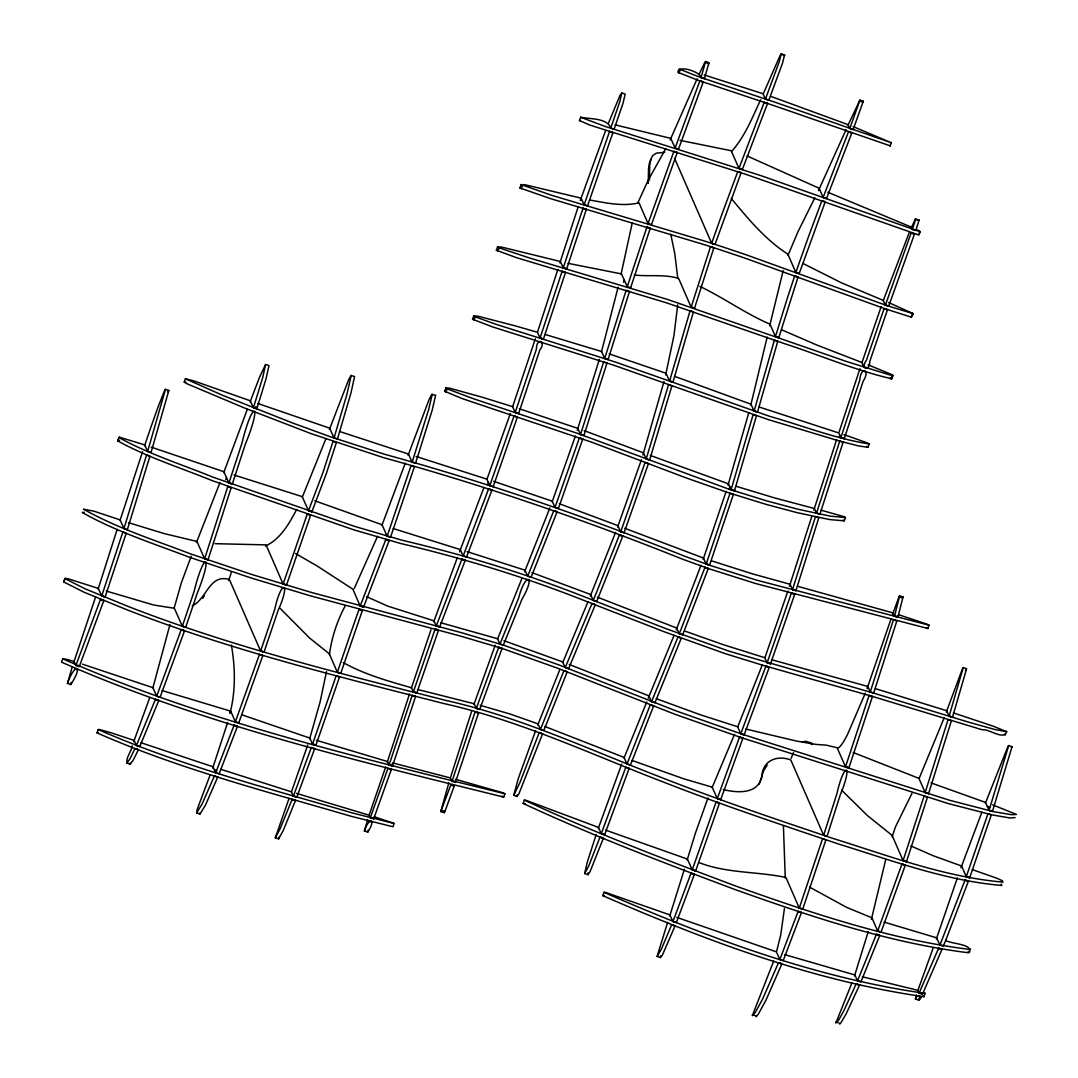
<?xml version="1.0" encoding="UTF-8"?>
<svg xmlns="http://www.w3.org/2000/svg" width="1078" height="1078" viewBox="0 0 1078 1078"><rect width="100%" height="100%" fill="white"/><g stroke="black" fill="none" stroke-linecap="round" stroke-linejoin="round"><path stroke-width="1.5" d="M351.199 375.481L346.954 394.225L334.045 437.924L337.495 438.881L350.983 392.891L354.568 376.572L351.199 375.481L348.935 379.038L329.437 429.381M432.251 394.198L428.774 409.182L412.119 462.246L415.569 463.19L432.157 410.273L435.633 395.276L431.712 394.427L429.031 399.668L408.104 455.334M648.255 183.408L648.511 168.976L649.306 163.398L651.328 159.113M649.441 180.08L649.684 165.648L650.479 160.07L652.513 155.784L656.286 153.157L664.776 152.294M136.165 748.819L138.375 749.749L133.416 759.842L130.088 764.302C121.72 762.483 132.351 750.935 132.136 745.855M130.088 764.302L130.128 763.049M851.916 982.92L835.881 1023.009L838.873 1019.775L843.845 1010.733L856.215 983.81L859.543 985.103L846.163 1013.832L840.732 1023.049L839.735 1024.1L839.29 1023.062M217.81 776.901L205.561 804.929L199.969 814.065L196.587 812.974L197.274 809.147L210.008 775.298M199.956 814.065L200.009 812.839M773.694 961.01L752.309 1015.732L755.233 1012.592L762.564 999.144L778.572 962.546L781.9 963.84L765.959 1000.168L758.602 1013.684L756.163 1016.823L755.718 1015.799M621.817 93.004L619.594 102.329L610.714 128.161L614.15 129.117L622.963 103.421L625.186 94.096L621.817 93.004L619.998 95.376L608.383 123.404M584.653 873.557L588.777 865.89L600.055 836.905L603.384 838.199L590.043 871.657L588.022 874.649L584.653 873.557L587.227 862.346L596.134 834.655M588.022 874.649L588.13 872.978M513.734 795.389L520.041 782.291L539.229 732.568L542.557 733.848L518.949 793.731L517.103 796.48L513.734 795.389L518.343 778.397L535.618 730.628M517.103 796.48L517.211 794.971M657.108 956.442L661.299 949.354L671.688 924.668L675.017 925.962L662.525 954.812L660.477 957.534L657.108 956.442L667.619 922.391M660.477 957.534L660.598 955.943M677.698 304.818L673.966 335.554L665.652 374.942M849.814 128.457L859.907 100.133L863.276 101.211L853.116 129.67L849.747 128.578L847.887 124.576L771.093 96.468M784.434 908.498L780.741 934.922L776.672 951.173M899.672 595.878L894.484 616.185L897.853 617.276L903.041 596.969L899.672 595.878L898.998 596.794L892.638 614.244M278.865 837.269L278.663 838.873L275.294 837.781L289.093 798.313M963.233 667.605L949.112 716.129L952.494 717.22L966.616 668.697L963.233 667.605L962.546 668.522L946.349 711.979M440.767 811.599L450.873 784.771L454.202 786.051L444.85 811.653L444.136 812.691L440.767 811.599L448.866 782.749M444.136 812.691L444.419 810.669M67.442 683.439C74.881 662.337 83.774 664.87 70.811 684.53L67.442 683.439L72.334 666.635M70.811 684.53L71.108 682.428M1008.685 745.585L989.052 810.4L992.42 811.478L1012.053 746.677L1008.685 745.585L1007.836 746.771L985.373 803.218M915.438 999.063C916.071 993.849 924.425 996.544 918.806 1000.155L915.438 999.063L916.394 995.007M918.806 1000.155L919.103 998.228M329.396 654.804C331.593 637.785 337.01 621.238 345.081 606.106M326.486 671.567L320.153 701.765L309.669 738.753M364.418 831.003C368.999 816.652 376.572 818.593 367.787 832.095L364.418 831.003L367.652 819.617M367.787 832.095L368.11 830.154M165.473 389.347L147.646 451.386L151.095 452.342L168.842 390.438L165.473 389.347L164.476 390.788L158.102 406.945A280.267 44.36 -72.1 0 0 145.517 442.964L144.533 445.874M621.076 274.243L632.247 222.823M136.448 745.437L155.461 699.299L158.83 700.39L139.749 746.663L136.38 745.572L134.171 740.438L111.223 732.824L99.54 729.523L98.219 729.55L97.033 732.878C178.894 768.937 266.145 791.4 351.819 816.477L392.944 826.759L394.13 823.43L374.214 816.747M208.094 559.751L204.645 558.795L227.822 486.461L231.15 487.741L208.014 559.886M215.708 772.764L234.169 725.049L237.537 726.141L219.157 773.721L215.708 772.764L212.986 766.768L140.868 742.688M238.831 722.786L235.368 721.856L259.475 654.359L262.843 655.451L238.737 722.947M283.11 584.02L307.297 513.99L310.666 515.082L286.492 585.111L283.11 584.02L266.05 544.875L215.007 543.676M220.747 769.301L291.356 791.791L293.378 796.157L296.746 797.248L314.749 748.496M242.442 715.01L309.79 738.053L312.539 744.13L315.921 745.221L339.597 676.741M360.187 606.052L385.843 539.391L389.212 540.482L363.555 607.13L360.187 606.052L352.87 589.208L317.053 565.937L295.561 553.54M373.662 818.903L391.341 769.422M389.104 764.976L412.254 695.297L415.623 696.375L392.473 766.067L389.104 764.976L387.474 761.513L316.38 740.29M436.307 625.9L461.91 559.105L465.278 560.196L439.676 626.992L436.307 625.9L433.989 620.834L387.635 606.079L366.668 596.7M463.149 555.992L488.617 488.9L491.986 489.991L466.585 556.949L463.149 555.992L460.239 549.564L393.16 528.53M493.239 486.609L489.789 485.652L514.071 415.852L517.4 417.132L493.172 486.744M515.203 412.47L536.467 348.949C536.292 337.306 546.923 340.702 539.835 350.027L518.653 413.426L515.203 412.47L512.535 406.622L482.661 397.351L449.459 388.134L445.82 387.932L444.635 391.274L462.422 398.671L590.973 441.926L686.726 478.12L727.192 492.323L765.744 504.275L797.073 512.643L829.494 519.542L844.222 520.836L845.408 517.494L844.195 516.726L821.14 510.19M540.051 338.02L562.15 271.225L565.478 272.505L543.42 339.098L540.051 338.02L537.423 332.24L515.392 325.92L478.053 316.204L473.754 315.908L472.568 319.236L492.646 326.93L613.638 365.186L768.062 419.531L839.048 440.915L858.64 445.955L867.992 447.303L869.178 443.961L867.803 443.071L843.953 434.596M563.255 267.816L583.023 208.202L586.392 209.294L566.705 268.772L563.255 267.816L560.385 261.496L501.903 247.145L497.551 246.902L496.379 250.244L516.578 257.696L666.083 302.689L785.404 343.963C820.843 355.417 855.649 370.562 891.897 378.809L893.069 375.481L891.654 374.497L868.127 364.849M455.442 782.345L451.992 781.388L475.169 711.75L478.497 713.043L455.374 782.48M587.591 205.777L584.155 204.82L609.542 131.462L612.87 132.742L587.523 205.911M527.694 576.204L553.809 510.595L557.178 511.673L531.144 577.161L527.694 576.204L524.959 570.168L467.07 551.626M630.684 287.691L627.248 286.735L646.935 226.946L650.263 228.24L630.617 287.813M651.449 224.682L677.294 152.348M678.561 148.993L675.111 148.036L699.878 80.837L703.26 81.928L678.48 149.114M691.146 307.163L710.523 246.646L713.892 247.738L694.515 308.254L691.146 307.163L678.628 278.434C664.223 273.987 648.969 276.723 634.295 275.011M715.091 244.248L711.655 243.291L722.247 213.404L737.77 171.577L741.138 172.655L715.024 244.383L711.655 243.291L674.558 158.291M738.982 168.384L764.221 102.248L767.59 103.34L742.351 169.475L738.982 168.384L731.154 150.718L680.07 140.356M945.649 940.326C949.893 943.87 973.73 943.87 969.365 952.332L968.772 952.804C888.946 942.805 811.869 916.852 736.287 889.997L735.317 889.646C663.886 862.845 592.348 835.693 523.194 803.433L524.366 800.105L526.374 800.442L598.384 827.378L601.254 833.698L604.623 834.79L629.175 768.318M769.692 325.731L783.194 270.551M778.868 337.549L775.5 336.457L787.075 298.97L794.702 275.847L798.07 276.925L778.801 337.683L775.432 336.592L770.056 324.208C745.531 313.631 723.823 297.878 699.811 286.344M799.283 273.435L795.833 272.478L808.446 236.769L821.894 200.643L825.263 201.721L799.202 273.569M695.687 870.822L692.238 869.865L716.142 801.911L719.511 803.002L695.62 870.957L692.238 869.865L687.414 859.072L605.566 830.1M840.867 437.587L859.813 380.049C860.608 366.008 871.011 369.296 863.182 381.14L844.236 438.679L840.867 437.587L838.724 432.925L758.979 406.958M888.636 302.568L913.268 313.658L911.274 317.148L884.176 308.47L887.463 309.736L869.879 361.13C869.69 372.328 859.84 369.188 866.51 360.039L884.135 308.456L747.202 258.922A373.19 64.909 19.5 0 0 704.055 244.571L550.44 198.608L519.906 187.936L521.092 184.607L525.323 184.823L581.123 198.15L584.155 204.82M913.268 313.658L885.361 305.141L911.166 232.861L914.535 233.953L888.663 306.246L748.388 255.594A373.19 64.909 19.5 0 0 705.228 241.243L551.626 195.28L521.092 184.607M779.92 959.353L798.124 911.382L801.493 912.473L783.221 960.579L779.839 959.487L776.403 951.847L676.768 917.378M845.516 766.768L869.097 695.377L872.479 696.469L848.885 767.859L845.516 766.768L837.094 747.768L826.125 745.114L816.046 744.426L796.386 741.044L745.855 729.051M877.667 931.042L901.963 864.004L905.345 865.095L881.036 932.133L877.667 931.042L871.913 917.809L846.594 907.353L809.659 887.167M919.049 993.202L938.668 948.155L942.051 949.246L922.431 994.28L919.049 993.202L917.944 990.561L913.807 989.294L862.387 976.789M75.864 665.544L100.523 599.314L103.892 600.406L79.246 666.635L75.864 665.544L74.153 661.528L67.146 659.426L62.726 658.833L61.54 662.161C202.812 724.187 354.487 760.084 503.722 797.1L504.908 793.772L502.011 792.519L455.347 779.246M126.719 763.211L130.047 758.75L135.046 748.455M156.687 696.159L180.754 630.886C180.376 628.218 186.036 630.037 184.122 631.964L160.07 697.25L156.687 696.159L152.86 687.643L82.359 664.142M260.62 651.031L274.809 609.124C281.331 578.697 291.222 581.729 278.178 610.202L264.07 651.988L260.62 651.031L229.412 579.533C209.253 573.442 206.72 599.381 192.275 605.796M275.294 837.781L279.889 829.332L292.151 799.297L295.52 800.388L283.271 830.424L278.663 838.873M340.796 673.251L337.36 672.295L349.946 635.387L359.028 609.339L362.397 610.431L340.729 673.386L337.36 672.295L329.316 653.807L309.561 638.001L279.984 608.208M413.373 691.901L434.771 630.185C434.542 627.962 439.703 629.633 438.14 631.277L416.741 692.992L413.373 691.901L411.446 687.751C388.188 681.134 364.431 674.437 343.222 662.579M476.301 708.421L498.737 647.218L502.105 648.296L479.683 709.513L476.301 708.421L474.158 703.745L417.833 689.529M499.963 644.065L518.693 597.926C525.175 571.973 536.574 574.48 522.062 599.018L503.332 645.156L499.963 644.065L497.524 638.715L440.862 622.761M558.458 508.344L555.008 507.388L579.412 437.87L582.794 438.962L558.391 508.479M540.523 729.28L563.942 670.624L567.311 671.702L543.824 730.507L540.455 729.415L537.909 723.823L510.352 714.108L480.141 705.295M565.29 667.471L591.997 603.491L595.366 604.583L568.591 668.683L565.222 667.605L562.622 661.905L503.965 640.709M593.277 600.459L619.432 534.971L622.814 536.062L596.646 601.551L593.277 600.459L590.555 594.477L531.845 572.58M627.005 764.032L650.29 704.769L653.659 705.861L630.455 764.989L627.005 764.032L623.987 757.362L544.713 726.424M651.543 701.697L678.008 636.882L681.39 637.974L654.925 702.789L651.543 701.697L648.875 695.836L569.197 664.452M679.261 633.797L704.985 567.284L708.354 568.375L682.63 634.888L679.261 633.797L676.62 628.016L597.455 597.172M747.135 155.973L819.118 188.259L823.107 197.463L848.521 131.718L851.889 132.81L826.476 198.554M672.928 921.569L691.065 873.14L694.434 874.218L676.297 922.66L672.928 921.569L669.91 914.912L605.58 892.436L603.936 892.328L602.764 895.656C705.497 940.407 812.677 980.872 923.954 996.705L925.126 993.377L923.671 992.501M631.964 760.408L683.897 778.855L712.181 787.142L717.301 798.623L739.562 737.002L742.931 738.08L720.683 799.714M744.197 734.751L740.761 733.795L765.932 666.042L769.315 667.12L744.13 734.873L740.761 733.795L737.554 726.72L700.377 714.781L656.313 698.692M767.118 662.795L791.414 593.021L794.782 594.113L770.5 663.886L767.118 662.795L764.787 657.715L723.527 644.765L684.651 631.021M857.522 980.845L876.441 934.195L879.81 935.273L860.891 981.937L857.522 980.845L854.827 974.93L784.622 954.582M966.198 880.322L968.394 881.252L945.958 939.72L943.304 946.188L939.935 945.096L965.066 879.958M230.207 712.504C235.759 690.446 235.26 667.322 231.393 645.021M169.987 624.458L152.914 687.804M781.159 53.9L779.232 61.823L765.434 99.082L768.884 100.038L782.601 62.915L784.528 54.991L781.159 53.9L780.041 55.652L763.291 93.773M705.618 61.54L701.05 77.549L704.419 78.64L708.987 62.632L705.618 61.54L704.904 62.201L698.894 74.625M618.071 287.274L601.47 351.873M871.401 919.332L885.725 859.584M663.967 381.625L642.919 454.983M767.186 337.037L750.787 405.099M748.752 412.807L728.027 485.181M868.221 931.635L854.504 975.94M174.057 608.423L181.36 582.74L191.224 556.275M915.748 219.05L912.325 229.56L915.761 230.517L919.116 220.128L915.289 219.225L911.179 228.037M227.593 722.637L212.676 768.142M890.212 145.826L812.246 118.917A825.061 143.495 19.5 0 0 772.225 105.051L697.439 80.055L677.887 72.28C678.049 64.222 701.306 72.388 701.05 77.549M853.116 126.584L891.317 142.727L813.418 115.575A825.061 143.495 19.5 0 0 773.411 101.709L698.611 76.727L679.059 68.952M599.314 359.419L577.309 430.23M754.101 411.095L774.395 340.176L777.764 341.268L757.47 412.187L754.101 411.095L750.989 404.21L674.747 376.411M669.573 381.113L690.095 310.72L693.464 311.811L672.955 382.205L669.573 381.113L666.042 373.257L609.245 353.907M684.395 869.191L669.734 916.017M687.185 859.934L695.445 833.038L708.003 797.868M726.154 491.325L703.152 559.455M450.577 777.292L471.558 711.574M228.671 580.597L231.325 572.405M731.086 489.749L753.091 414.734L756.46 415.825L734.455 490.84L731.086 489.749L729.833 486.879M819.967 514.139L843.09 442.303L839.762 441.023L816.518 513.195L819.886 514.273M608.14 359.405L629.485 291.491L626.156 290.211L604.704 358.448L608.073 359.54M925.153 792.626L948.047 719.619L951.416 720.71L928.535 793.718L925.153 792.626L918.968 778.37L853.129 752.484M127.406 529.46L149.923 456.21L146.595 454.916L123.957 528.503L127.325 529.594M559.886 262.992L578.266 206.572M641.397 459.754L617.654 526.926M649.643 459.888L671.877 386.005L668.549 384.711L646.194 458.932L649.562 460.023M811.734 516.591L789.46 586.284M813.877 509.975L836.622 439.676M117.152 529.419L98.058 589.302M120.13 520.148L142.579 451.682M95.619 596.889L73.627 662.862M253.411 407.754L262.668 377.731L265.606 364.512L268.988 365.59L266.037 378.823L256.793 408.845L253.411 407.754L250.258 400.773L193.717 380.844L185.403 378.782L184.23 382.111L186.656 383.62L243.897 407.74L311.313 433.733L383.31 457.584C485.113 485.612 584.963 520.081 682.967 559.347L709.85 569.049L755.503 583.494L927.848 628.501L929.034 625.173L926.433 623.946L898.648 614.716M823.659 835.248L836.878 793.758C844.397 760.664 853.358 763.588 840.261 794.85L827.095 836.205L823.659 835.248L790.807 759.99C777.238 754.708 762.173 760.489 761.89 776.955C757.591 794.607 737.056 792.882 723.217 789.595M228.927 483.038L242.011 442.964C252.643 398.873 262.776 402 245.393 444.042L232.296 484.13L228.927 483.038L223.86 471.692L151.23 447.141M307.729 744.979L291.397 792.141M557.865 269.379L537.666 331.66M535.335 338.788L512.535 407.026M283.191 583.885L286.586 584.896M409.532 693.895L387.245 762.308M787.897 591.04L764.976 657.553M892.18 836.797L895.36 827.109L911.961 793.395M519.38 408.805L577.754 428.357L580.53 434.474L603.626 361.939L606.995 363.03L583.912 435.552M859.934 368.689L839.169 431.847M861.928 362.72L881.117 306.691M792.532 589.626L815.44 516.658L818.808 517.75L795.901 590.717L792.532 589.626L790.08 584.276L752.619 573.9L711.507 560.843M891.129 618.664L867.48 687.373M411.338 688.276L430.984 629.741M575.409 435.984L552.232 501.688M873.679 692.965L896.788 621.076L893.46 619.783L870.229 692.009L873.598 693.087M149.775 697.493L133.699 741.731M514.017 416.095L517.4 417.132M474.024 704.244L495.193 645.277M369.417 814.308L385.695 766.93M903.095 860.635L924.075 796.116L927.457 797.208L906.463 861.726L903.095 860.635L892.085 835.356L867.628 815.736L841.595 790.147M182.33 626.224L193.986 591.822C204.146 550.238 213.525 553.135 197.355 592.9L185.699 627.315L182.33 626.224L174.393 608.302L153.709 605.001L106.358 591.081M510.366 413.413L487.121 478.861M580.907 198.702L605.593 130.654M589.585 199.996C605.782 202.839 622.801 206.814 639.025 202.812L648.067 223.591L673.912 151.257L677.24 152.537M598.263 828.43L621.71 764.1M936.337 938.965L957.358 877.91M933.305 947.549L917.661 991.1M105.118 596.942L126.207 533.26L122.879 531.966L101.75 595.864L105.038 597.077L101.75 595.864L98.233 588.386L67.914 578.67L64.869 578.576L63.683 581.904L83.895 592.145L126.948 609.771C229.883 649.899 337.387 676.391 444.23 703.638C520.526 720.71 591.31 754.465 663.981 782.264C721.694 804.902 780.539 824.508 839.29 844.263C892.503 860.689 946.026 880.807 1001.839 885.442L1001.26 884.122M65.475 578.266L63.683 581.904M953.383 712.895L993.35 726.235L1006.69 731.692C1004.13 740.882 988.472 728.405 982.503 729.86L871.765 696.226L763.332 665.422L724.712 653.484L664.668 631.937L582.282 599.786C523.234 576.447 462.354 558.081 400.598 543.474L353.624 529.77L211.76 480.478C180.322 467.636 147.376 457.355 117.65 440.848L119.469 437.196L144.695 444.877L147.646 451.386M117.65 440.848L119.469 437.196M225.72 479.683L226.528 477.46M229.964 713.434L230.571 711.116L161.996 690.513M445.901 392.163L447.087 388.835L445.82 387.932M497.834 251.147L499.006 247.819L497.551 246.902M474.01 320.153L475.196 316.824L473.754 315.908M521.334 188.839L522.52 185.51M917.486 229.897L920.113 231.716L918.928 235.044L745.72 174.272L590.286 125.223L579.452 120.588L580.638 117.246C589.949 119.227 607.413 117.798 610.714 128.161M580.341 200.373L581.123 198.15M580.53 200.468L581.311 198.244M459.632 551.882L460.414 549.659M487.62 484.628L488.415 482.405M678.978 73.102L680.164 69.774M623.529 282.207L624.337 279.997M648.269 698.14L649.064 695.916M729.078 489.075L729.86 486.852L728.378 483.806L650.277 455.428M890.105 146.109L891.385 142.485M883.259 300.654L909.158 232.74M839.115 437.56L839.924 435.337M919.089 233.441L919.898 231.298M911.274 317.148L912.446 313.819M890.98 378.971L892.153 375.643L893.069 375.481M867.076 688.734L867.682 686.43L771.525 659.682M802.746 909.064L825.883 839.978L822.554 838.697L799.297 908.107L802.665 909.199M312.539 744.13L336.215 675.65L339.543 676.944M433.76 621.736L457.409 557.461M960.997 867.723L981.815 812.34M405.261 463.122L382.003 525.148M308.483 510.756L322.955 472.528L332.994 441.481L336.376 442.573L326.324 473.619L311.865 511.848L308.483 510.756L302.204 496.635L233.993 474.967M706.184 564.063L730.022 493.266L733.39 494.344L709.62 565.02L706.184 564.063L703.435 558.027L624.741 528.274M762.321 664.83L737.729 726.868M966.265 876.737L987.947 813.823L991.315 814.901L969.634 877.815L966.265 876.737L961.616 866.011L933.535 855.878L910.856 845.96M247.32 409.397L223.712 472.676M601.254 833.698L625.806 767.226L629.134 768.52M700.983 565.344L676.243 629.808M483.631 488.307L459.727 551.384M944.153 717.894L919.076 778.572M250.177 401.69L259.596 377.125L265.606 364.512M549.874 507.94L524.568 571.852M615.551 532.465L590.313 595.999M325.974 438.544L302.217 497.376M865.311 693.154L847.672 734.145A54.897 8.691 -72.1 0 1 838.172 748.065M196.465 542.517L219.939 482.661M293.378 796.157L311.38 747.404L314.709 748.698M497.457 639.308L521.833 578.697M537.828 724.874L559.805 669.627M620.739 531.683L645.102 462.395L648.484 463.486L624.027 532.909L620.659 531.818L617.842 525.606L559.28 503.709M787.991 255.338L798.003 231.676L814.874 197.773M624.027 758.063L646.719 701.994M674.046 635.346L648.579 697.453M712.046 787.749L734.536 734.307M759.195 784.056L763.601 770.797L767.213 765.057M588.009 601.645L562.959 662.04M377.556 536.292L354.217 588.575M637.853 202.826L648.296 180.013L665.813 148.575M791.104 758.333L793.529 752.579M697.102 78.815L670.112 140.046M965.457 670.705L965.915 669.613M846.082 129.697L818.418 190.671M847.995 125.291L859.907 100.133M760.691 99.702C752.309 117.569 744.898 136.65 731.558 151.499M518.572 413.561L515.284 412.348M373.729 818.768L370.28 817.811L387.972 768.331L391.301 769.625M387.11 536.332L411.014 465.683L414.397 466.774L390.479 537.41L387.11 536.332L382.097 524.757L314.816 500.798M566.624 268.907L563.336 267.681M709.553 565.155L706.252 563.942M296.693 509.409C289.2 523.585 280.63 539 265.431 546.047M202.704 598.357L204.294 595.864M784.07 55.679L784.528 54.991M167.845 391.866L168.842 390.438M1011.366 747.647L1012.053 746.677M903.041 596.969L902.367 597.886L898.998 596.794M862.683 101.979L863.276 101.211M970.55 949.004L969.957 949.475C890.132 939.477 813.041 913.511 737.46 886.668L736.503 886.318C665.059 859.516 593.52 832.364 524.366 800.105M919.116 220.128L915.289 219.225M845.408 517.494L830.68 516.214L798.259 509.301L766.93 500.947L728.364 488.994L576.649 433.073L473.282 398.685L447.087 388.835M580.099 120.332L579.452 120.588M925.126 993.377C813.863 977.544 706.683 937.078 603.936 892.328M444.635 391.274L445.416 391.031M869.178 443.961C835.302 438.625 802.517 425.662 769.517 416.283L614.824 361.858L495.611 324.182L475.196 316.824M519.906 187.936L520.836 187.693M496.379 250.244L497.335 250.015M472.568 319.236L473.525 319.021M802.194 741.893L806.169 741.273L812.435 744.561M196.6 812.974L202.192 803.838L214.441 775.81L217.769 777.103M1006.69 731.692L994.765 729.483L967.694 721.896L872.937 692.898L729.065 651.193L665.854 628.609L583.454 596.457C524.407 573.119 463.54 554.752 401.771 540.145L354.81 526.441L212.932 477.15C181.508 464.308 148.562 454.027 118.836 437.52M97.033 732.878L98.354 732.851M184.23 382.111L185.915 382.205M602.764 895.656L604.394 895.764M504.908 793.772C355.659 756.756 203.998 720.859 62.726 658.833M929.034 625.173L756.689 580.166L711.035 565.721L684.153 556.019C586.149 516.753 486.299 482.284 384.482 454.242L330.205 436.711L292.677 423.021L222.89 395.424L185.403 378.782M394.13 823.43L352.991 813.135C267.331 788.058 180.08 765.609 98.219 729.55M84.259 512.293L82.305 512.508C115.993 531.562 153.426 543.474 189.526 557.272L251.187 577.997L310.019 595.716L459.538 635.818L501.728 648.269L557.69 668.239L675.313 714.404L741.408 737.675L948.37 803.582L992.286 814.941L1010.248 818.027L1015.085 817.596M525.188 803.77L523.194 803.433M118.284 440.525L119.618 440.754M920.113 231.716L760.61 175.525L605.122 126.436L580.638 117.246M892.153 375.643L847.321 361.777L667.269 299.361L528.772 257.736L499.006 247.819M808.918 742.23L811.734 743.092M568.025 263.328L621.534 273.92L627.248 286.735M798.219 586.459L890.59 612.223L893.136 613.032L894.484 616.185M615.134 124.859L670.785 138.375L675.111 148.036M392.675 762.901L450.375 777.939L451.992 781.388M699.474 862.764C727.3 873.45 757.335 871.415 785.943 877.465L799.297 908.107M704.23 74.961L762.981 93.719L765.434 99.082M545.306 334.517L601.551 351.482L604.704 358.448M875.498 688.68L946.632 710.698L949.112 716.129M296.504 793.381L369.013 815.157L369.741 816.477M416.108 456.479L486.825 479.117L489.789 485.652M781.415 54.291L784.797 55.382M859.84 101.116L863.208 102.208M705.645 62.659L709.014 63.737M701.118 77.414L704.5 78.505M699.838 81.039L703.206 82.13M764.167 102.45L767.536 103.542M848.467 131.92L851.849 133.012M739.05 168.249L742.419 169.34M823.107 197.463L826.556 198.419M737.729 171.766L741.098 172.857M609.501 131.651L612.87 132.742M821.854 200.831L825.222 201.923M911.112 233.064L914.494 234.155M648.067 223.591L651.516 224.547M710.469 246.849L713.852 247.94M646.894 227.148L650.263 228.24M885.375 305.02L888.744 306.112M794.661 276.035L798.03 277.127M582.982 208.404L586.351 209.482M884.095 308.658L887.463 309.736M691.214 307.028L694.582 308.119M864.111 367.18L867.48 368.272M562.096 271.427L565.478 272.505M862.872 370.899L866.24 371.991M540.132 337.886L543.501 338.977M669.654 380.979L673.022 382.07M840.934 437.452L844.317 438.544M754.182 410.961L757.551 412.052M538.892 341.618L542.261 342.71M580.53 434.474L583.98 435.418M579.371 438.072L582.74 439.15M731.154 489.614L734.536 490.706M253.492 407.619L256.86 408.71M894.551 616.05L897.934 617.142M488.577 489.102L491.945 490.194M553.769 510.797L557.137 511.875M792.6 589.491L795.982 590.582M619.392 535.173L622.761 536.265M791.373 593.223L794.742 594.301M704.931 567.486L708.313 568.578M229.008 482.904L232.376 483.995M526.387 579.465L529.77 580.557M949.192 715.994L952.561 717.086M461.856 559.307L465.238 560.398M308.564 510.622L311.933 511.713M591.957 603.693L595.326 604.785M227.781 486.663L231.15 487.741M307.257 514.193L310.626 515.284M385.803 539.593L389.171 540.684M767.199 662.66L770.568 663.752M869.057 695.58L872.425 696.671M677.968 637.085L681.336 638.176M765.892 666.244L769.261 667.322M436.388 625.766L439.757 626.857M498.696 647.406L502.065 648.498M930.974 782.884L985.44 802.382L987.381 806.479L989.604 807.233M435.081 629.336L438.45 630.428M563.902 670.812L567.271 671.904M360.254 605.917L363.636 606.995M989.132 810.265L992.501 811.343M358.974 609.542L362.356 610.633M845.583 766.647L848.952 767.725M925.234 792.492L928.603 793.583M650.25 704.972L653.618 706.063M281.951 587.631L285.333 588.709M739.508 737.19L742.89 738.282M476.382 708.286L479.75 709.378M413.44 691.766L416.822 692.858M475.115 711.952L478.497 713.043M539.189 732.77L542.557 733.848M412.2 695.485L415.582 696.577M966.333 876.603L969.701 877.681M260.687 650.91L264.07 651.988M100.483 599.516L103.852 600.608M717.301 798.623L720.751 799.58M182.398 626.089L185.78 627.18M965.026 880.16L968.394 881.252M903.175 860.5L906.544 861.591M823.727 835.113L827.095 836.205M259.421 654.562L262.803 655.653M716.102 802.113L719.471 803.204M181.144 629.754L184.513 630.846M901.922 864.206L905.291 865.297M389.171 764.841L392.554 765.932M450.82 784.959L454.202 786.051M601.322 833.563L604.691 834.655M312.62 743.995L315.989 745.087M600.001 837.107L603.384 838.199M74.544 668.778L77.926 669.869M938.628 948.357L941.997 949.435M877.735 930.907L881.103 931.998M155.421 699.501L158.789 700.592M234.115 725.251L237.497 726.343M691.025 873.328L694.394 874.42M876.387 934.383L879.769 935.475M798.084 911.584L801.453 912.675M441.481 810.575L444.85 811.653M917.567 996.045L920.935 997.137M214.401 769.773L216.651 770.5M293.445 796.022L296.827 797.114M368.999 821.113L372.368 822.191M134.993 748.658L138.375 749.749M292.111 799.499L295.48 800.59M856.175 984.012L859.543 985.103M671.634 924.87L675.017 925.962M778.532 962.748L781.9 963.84M835.908 1021.971L838.158 1022.699M752.336 1014.708L754.587 1015.436M736.261 486.326L774.664 497.942L814.348 508.493L816.518 513.195M493.697 481.354L552.179 501.149L555.008 507.388M128.444 522.655L163.896 533.502L196.964 541.466L204.645 558.795M884.054 922.094L936.647 937.82L939.935 945.096M339.449 431.429L408.414 454.013L412.119 462.246M972.343 869.636L996.84 878.206L1002.432 880.793L1003.025 882.114C944.692 877.101 888.865 855.838 833.281 838.536C775.567 819.132 717.827 799.701 661.151 777.386C589.895 749.911 520.31 717.072 445.416 700.296C338.573 673.063 231.069 646.571 128.134 606.442L85.081 588.817L64.869 578.576M992.703 804.875L1016.46 814.429L1011.433 814.698L993.458 811.613L949.543 800.253L742.594 734.347L676.499 711.076L558.876 664.91L502.914 644.94L460.724 632.49L311.192 592.388L252.36 574.668L190.712 553.944C154.612 540.132 117.179 528.22 83.491 509.166L94.204 511.268L120.089 519.879L123.957 528.503M257.763 403.455L329.679 428.168L334.045 437.924M584.155 430.634L643.404 452.787L646.194 458.932M827.81 192.234L911.085 227L912.325 229.56M501.647 796.211L503.722 797.1M782.022 329.976L816.747 344.987L861.807 362.451L864.044 367.315M926.487 627.868L927.848 628.501M802.962 263.45L841.19 282.692L883.259 300.398L885.294 305.155M1004.426 734.374L1005.518 735.021M922.876 996.045L923.954 996.705M843.009 520.068L844.222 520.836M866.631 446.4L867.992 447.303M890.482 377.826L891.897 378.809M968.179 951.429L969.365 952.332M731.234 198.392C748.078 218.807 765.34 239.693 787.843 254.125L795.833 272.478M987.354 806.506L989.052 810.4M897.219 615.821L897.853 617.276M867.871 686.511L870.229 692.009M921.838 992.946L922.431 994.28M255.823 406.622L256.793 408.845M391.718 764.342L392.473 766.067M369.714 816.504L370.28 817.811M230.746 711.21L235.368 721.856M670.745 234.155L674.72 253.222L677.819 278.542M783.396 825.6L785.269 877.883"/></g></svg>
